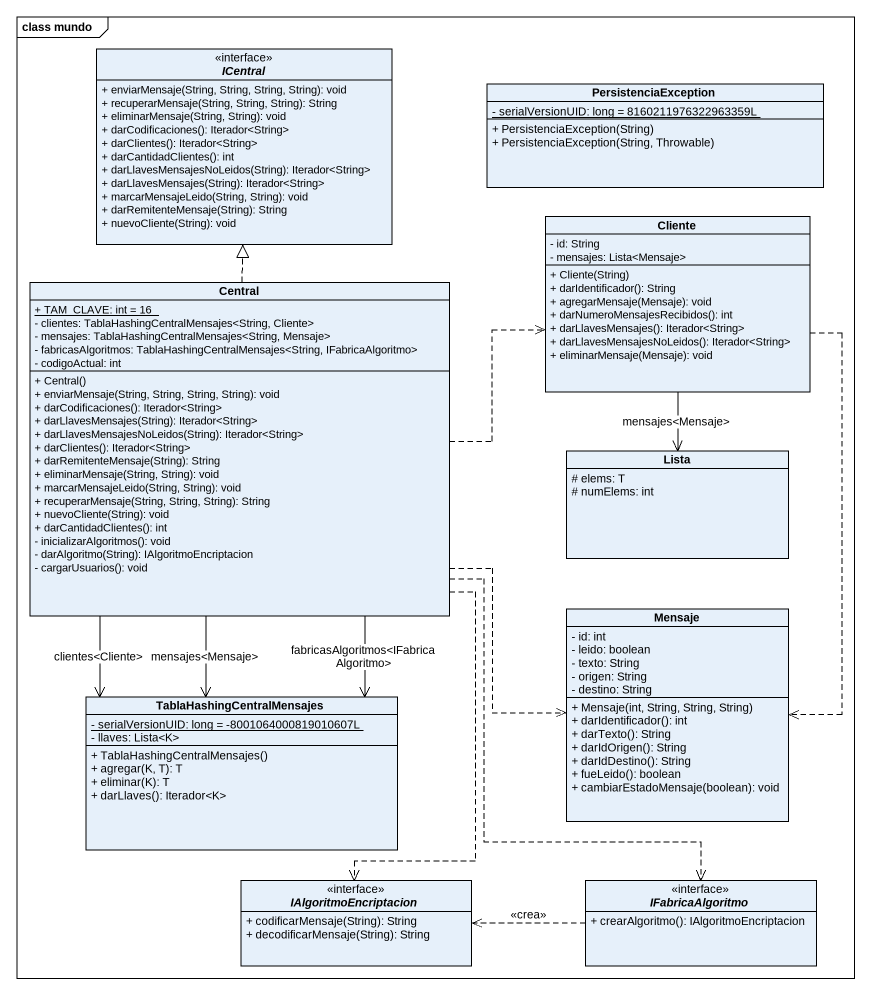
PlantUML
@startuml
mainframe class mundo
hide circle
hide empty members
skinparam classAttributeIconSize 0
interface ICentral <<interface>> {
  + enviarMensaje(String, String, String, String): void
  + recuperarMensaje(String, String, String): String
  + eliminarMensaje(String, String): void
  + darCodificaciones(): Iterador<String>
  + darClientes(): Iterador<String>
  + darCantidadClientes(): int
  + darLlavesMensajesNoLeidos(String): Iterador<String>
  + darLlavesMensajes(String): Iterador<String>
  + marcarMensajeLeido(String, String): void
  + darRemitenteMensaje(String): String
  + nuevoCliente(String): void
}
class PersistenciaException {
  {static} - serialVersionUID: long = 8160211976322963359L
  + PersistenciaException(String)
  + PersistenciaException(String, Throwable)
}
class Cliente {
  - id: String
  - mensajes: Lista<Mensaje>
  + Cliente(String)
  + darIdentificador(): String
  + agregarMensaje(Mensaje): void
  + darNumeroMensajesRecibidos(): int
  + darLlavesMensajes(): Iterador<String>
  + darLlavesMensajesNoLeidos(): Iterador<String>
  + eliminarMensaje(Mensaje): void
}
class Central {
  {static} + TAM_CLAVE: int = 16
  - clientes: TablaHashingCentralMensajes<String, Cliente>
  - mensajes: TablaHashingCentralMensajes<String, Mensaje>
  - fabricasAlgoritmos: TablaHashingCentralMensajes<String, IFabricaAlgoritmo>
  - codigoActual: int
  + Central()
  + enviarMensaje(String, String, String, String): void
  + darCodificaciones(): Iterador<String>
  + darLlavesMensajes(String): Iterador<String>
  + darLlavesMensajesNoLeidos(String): Iterador<String>
  + darClientes(): Iterador<String>
  + darRemitenteMensaje(String): String
  + eliminarMensaje(String, String): void
  + marcarMensajeLeido(String, String): void
  + recuperarMensaje(String, String, String): String
  + nuevoCliente(String): void
  + darCantidadClientes(): int
  - inicializarAlgoritmos(): void
  - darAlgoritmo(String): IAlgoritmoEncriptacion
  - cargarUsuarios(): void
}
class Lista {
  # elems: T
  # numElems: int
}
class Mensaje {
  - id: int
  - leido: boolean
  - texto: String
  - origen: String
  - destino: String
  + Mensaje(int, String, String, String)
  + darIdentificador(): int
  + darTexto(): String
  + darIdOrigen(): String
  + darIdDestino(): String
  + fueLeido(): boolean
  + cambiarEstadoMensaje(boolean): void
}
class TablaHashingCentralMensajes {
  {static} - serialVersionUID: long = -8001064000819010607L
  - llaves: Lista<K>
  + TablaHashingCentralMensajes()
  + agregar(K, T): T
  + eliminar(K): T
  + darLlaves(): Iterador<K>
}
interface IAlgoritmoEncriptacion <<interface>> {
  + codificarMensaje(String): String
  + decodificarMensaje(String): String
}
interface IFabricaAlgoritmo <<interface>> {
  + crearAlgoritmo(): IAlgoritmoEncriptacion
}
Cliente --> Lista : mensajes<Mensaje>
Cliente ..> Mensaje
Central .up.|> ICentral
Central .right.> Cliente
Central ..> Mensaje
Central --> TablaHashingCentralMensajes : fabricasAlgoritmos<IFabricaAlgoritmo>
Central --> TablaHashingCentralMensajes : clientes<Cliente>
Central --> TablaHashingCentralMensajes : mensajes<Mensaje>
Central ..> IAlgoritmoEncriptacion
Central ..> IFabricaAlgoritmo
IFabricaAlgoritmo .left.> IAlgoritmoEncriptacion : <<crea>>
@enduml
